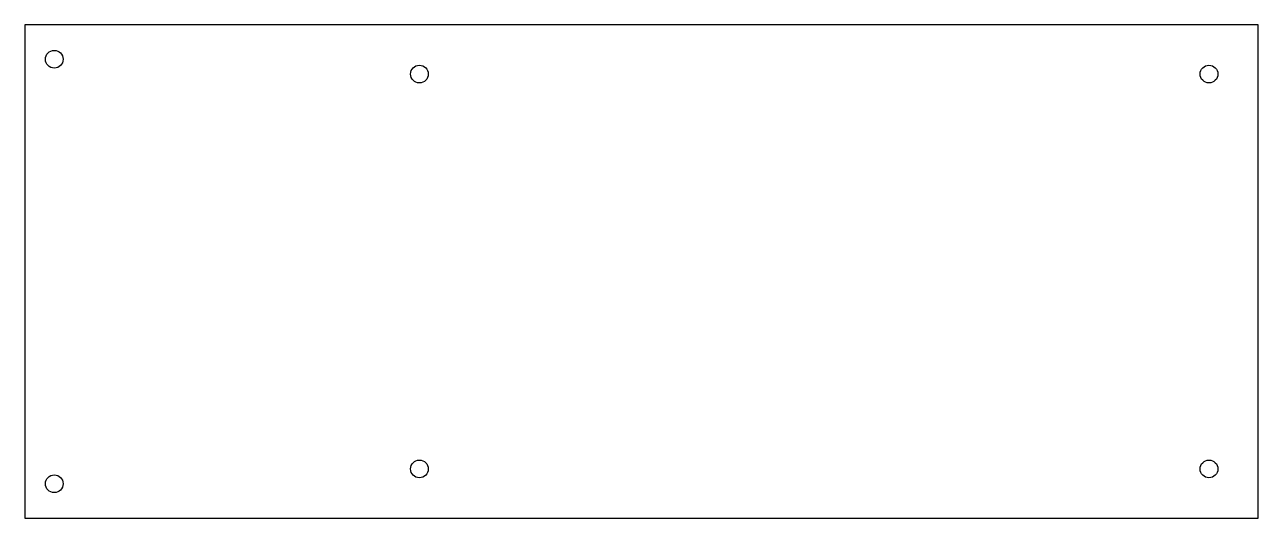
# Model space of a CAD drawing. Header units: millimetres. Extents: x 0 to 250, y 0 to 100.
import ezdxf

# ---------------------------------------------------------------- set-up
doc = ezdxf.new("R2010")
doc.units = ezdxf.units.MM

msp = doc.modelspace()

# ---------------------------------------------------------------- linework, layer by layer
at = {"color": 7, "linetype": 'Continuous', "lineweight": 25}
for p, q in [((0, 100), (0, 0)), ((250, 100), (0, 100)), ((250, 0), (250, 100)), ((0, 0), (250, 0))]:
    msp.add_line(p, q, dxfattribs=at)
for centre in [(6, 93), (80, 90), (240, 90), (80, 10), (240, 10), (6, 7)]:
    msp.add_circle(centre, 1.8, dxfattribs=at)

doc.saveas('drawing.dxf')
